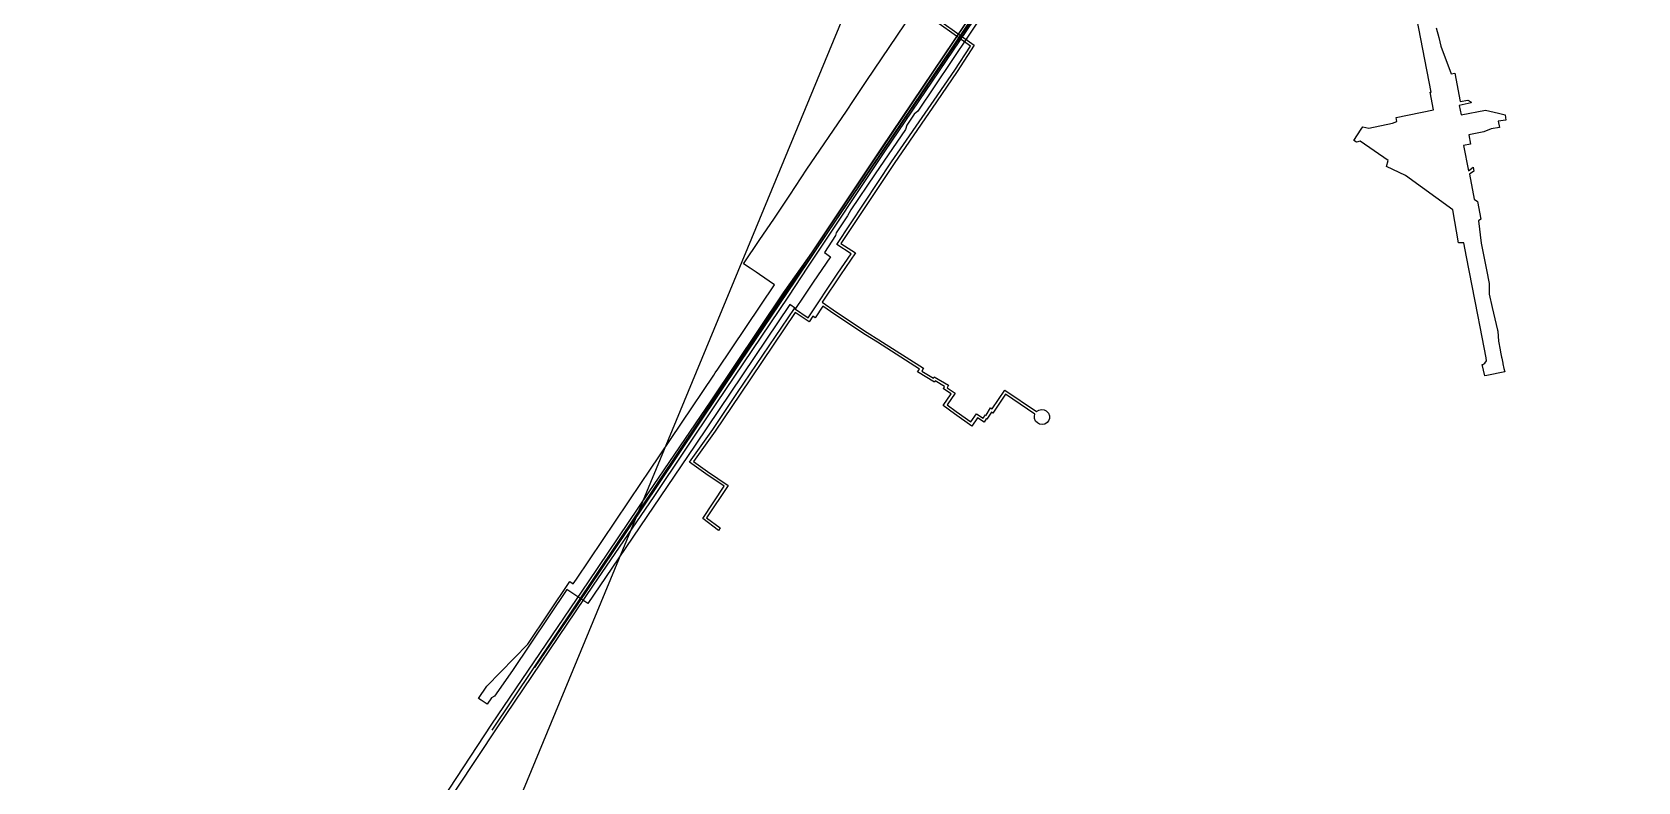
# Model space of a CAD drawing. Header units: metres. Extents: x -1448899 to 1563798, y -293564 to 398817.
# Drawn here: x 1531434 to 1533634, y 385801 to 386828 of the extents above; entities that cross this region are included whole.
import ezdxf

# ---------------------------------------------------------------- set-up
doc = ezdxf.new("R2010")
doc.units = ezdxf.units.M
for name, color, linetype in [('C', 134, 'Continuous'), ('P', 94, 'Continuous'), ('T', 1, 'Continuous'), ('Z', 30, 'Continuous'), ('Газопроводы', 7, 'Continuous'), ('кадастр', 7, 'Continuous')]:
    doc.layers.add(name, color=color, linetype=linetype)

# ---------------------------------------------------------------- blocks, each defined once
blk = doc.blocks.new('A$C0BB7152E')
at = {"layer": 'C', "linetype": 'Continuous'}
blk.add_lwpolyline([(1532740.71, 386858.35), (1532647.84, 386719.84), (1532642.73, 386715.75), (1532632.59, 386700.51), (1532630.87, 386694.58), (1532589.42, 386633.89), (1532556.14, 386584.57), (1532551.36, 386576.45), (1532535.67, 386553.25), (1532534.78, 386549.22), (1532519.82, 386525.96), (1532527.87, 386520.32), (1532504.46, 386485.56), (1532490.5, 386464.82), (1532480.22, 386449.55), (1532472.37, 386454.84), (1532342.68, 386262.35), (1532228.43, 386093.71), (1532195.73, 386045.45), (1532166.95, 386064.83), (1532092.1, 385953.68), (1532067.84, 385918.52), (1532063.58, 385916.49), (1532057.62, 385907.63), (1532049.32, 385913.22), (1532045.91, 385915.51), (1532057.07, 385932.09), (1532113.27, 385989.61), (1532171.07, 386075.46), (1532175.64, 386072.39), (1532179.83, 386078.61), (1532269.19, 386211.32), (1532279.53, 386226.68), (1532368.17, 386358.33), (1532370.24, 386361.4), (1532373.62, 386366.43), (1532451.48, 386482.06), (1532430.83, 386495.96), (1532426.17, 386499.09), (1532417.89, 386504.68), (1532408.97, 386510.68), (1532431.31, 386543.86), (1532450.19, 386571.9), (1532472.36, 386604.83), (1532495.59, 386640.03), (1532549.82, 386719.44), (1532559.61, 386734.08), (1532577.05, 386760.32), (1532640.74, 386854.89)], dxfattribs=at)
at = {"layer": 'P', "linetype": 'Continuous'}
blk.add_lwpolyline([(1533357.89, 386833.93), (1533361.8, 386820.69), (1533364.45, 386808.75), (1533378.6, 386771), (1533383.54, 386771.72), (1533390.95, 386732.8), (1533401.4, 386734.54), (1533405.72, 386732.56), (1533406.04, 386731.03), (1533389.62, 386727.44), (1533392.18, 386714.6), (1533425.74, 386721.12), (1533443.38, 386716.79), (1533452.35, 386714.6), (1533453.6, 386707.55), (1533442.97, 386706.01), (1533444.59, 386697.49), (1533433.57, 386695.44), (1533423.49, 386691.18), (1533402.77, 386687.2), (1533405.15, 386674.46), (1533395.35, 386672.66), (1533402.2, 386637.96), (1533408.83, 386642.75), (1533409.52, 386637.65), (1533403.65, 386633.21), (1533409.99, 386599.28), (1533414.78, 386596.01), (1533419.25, 386571.93), (1533415.86, 386569.57), (1533419.54, 386539), (1533426.77, 386502.26), (1533430.43, 386483.78), (1533430.7, 386468.83), (1533434.51, 386450.88), (1533441.96, 386419.97), (1533442.39, 386418.29), (1533443.24, 386404.55), (1533445.7, 386392.68), (1533446.25, 386389.83), (1533447.6, 386382.85), (1533447.88, 386381.41), (1533449.22, 386374.43), (1533449.37, 386373.67), (1533450.58, 386367.42), (1533451.9, 386362.47), (1533427.46, 386357.74), (1533424.48, 386357.16), (1533420.85, 386372.77), (1533422.01, 386372.95), (1533424.6, 386374.37), (1533427.18, 386377.79), (1533426.37, 386381.97), (1533418.16, 386424.18), (1533414.93, 386440.86), (1533399.52, 386520.12), (1533395.83, 386539.14), (1533388.68, 386539.27), (1533380.97, 386584.58), (1533316.07, 386631.67), (1533289.92, 386643.91), (1533292.05, 386652.1), (1533253.97, 386678.49), (1533248.64, 386677.08), (1533245.04, 386679.65), (1533255.33, 386695.04), (1533257.39, 386698.11), (1533265.79, 386696.47), (1533298.29, 386703.11), (1533304.28, 386705.53), (1533303.32, 386711.01), (1533354.33, 386721.46), (1533349.85, 386745.47), (1533351.37, 386745.76), (1533328.08, 386863.53)], dxfattribs=at)
at = {"layer": 'T', "linetype": 'Continuous'}
for points in [[(1533330.57, 387567.05), (1533274, 387556.26), (1533216.53, 387544.1), (1533193.93, 387536.43), (1533174.02, 387522.56), (1533148.19, 387484.78), (1533102.62, 387418.08), (1532923.45, 387153.07), (1532596.95, 386668.16), (1532501.82, 386525.68), (1532463.24, 386470.75), (1532364.18, 386323.11), (1532278.05, 386197.05), (1532195.94, 386075.2), (1532063.54, 385880.4), (1531928.37, 385674.27)], [(1531934.83, 385669.49), (1532071.49, 385875.31), (1532203.45, 386070.48), (1532286.31, 386192.02), (1532371.45, 386319.02), (1532470.86, 386466.5), (1532497.05, 386506.13), (1532602.58, 386664.36), (1532929.87, 387147.97), (1533109.5, 387414.14), (1533154.44, 387480.52), (1533178.92, 387517.57), (1533196.83, 387528.9), (1533218.91, 387532.64), (1533276.64, 387542.75), (1533333.71, 387553.63)], [(1532064.33, 385872.03), (1533175.95, 387529.37), (1533203.37, 387541.48)], [(1533216.73, 387532.26), (1533172.46, 387515.46), (1533167.14, 387509.68), (1533152.77, 387486.79), (1533098.63, 387406.47), (1533045.06, 387327.01), (1532998.78, 387258.35), (1532937.35, 387167.22), (1532873.99, 387071.58), (1532810.63, 386975.94), (1532667.81, 386765.52), (1532524.99, 386555.1), (1532479.89, 386488.38), (1532403.68, 386375.5), (1532346.97, 386290.94), (1532292.36, 386209.52), (1532231.58, 386118.89), (1532181.03, 386043.53), (1532122.68, 385957.78), (1533172.46, 387515.46)]]:
    blk.add_lwpolyline(points, dxfattribs=at)
at = {"layer": 'Z', "linetype": 'Continuous'}
for points in [[(1532066.67, 375431.54), (1531673.18, 376679.56), (1531389.95, 377957.12), (1531219.14, 379254.51), (1531162.06, 380561.85), (1531219.14, 381869.18), (1531389.95, 383166.57), (1531673.18, 384444.13), (1532066.67, 385692.15), (1532567.45, 386901.12), (1533171.68, 388061.85), (1533874.78, 389165.49), (1534671.4, 390203.66), (1535555.46, 391168.45), (1536520.25, 392052.51), (1537558.42, 392849.13), (1538662.06, 393552.23), (1539822.79, 394156.46), (1541031.76, 394657.24), (1542279.78, 395050.73), (1543557.34, 395333.96), (1544854.73, 395504.77)], [(1532656.87, 386858.62), (1532725.1, 386809.85), (1532701.85, 386773.76), (1532673.49, 386732.26), (1532615.12, 386647.89), (1532542.34, 386538.27), (1532562.22, 386525.5), (1532541.58, 386495.35), (1532516.76, 386458.11), (1532536.17, 386444.56), (1532578.32, 386416.53), (1532594.45, 386406.71), (1532655.7, 386367.72), (1532653.06, 386363.74), (1532669.01, 386354.04), (1532670.24, 386356.05), (1532689.77, 386344.25), (1532687.94, 386340.88), (1532698.9, 386333.58), (1532688, 386317.53), (1532700.3, 386308.42), (1532720.55, 386294.01), (1532728.23, 386305.34), (1532737.25, 386299.28), (1532740.23, 386304.02), (1532741.22, 386303.39), (1532747.28, 386313.26), (1532749.37, 386311.81), (1532766.92, 386337.6), (1532810.49, 386308.23), (1532813.54, 386310.35), (1532817.15, 386311.21), (1532820.82, 386310.69), (1532823.64, 386309.2), (1532826.74, 386306.08), (1532828.09, 386302.62), (1532828.09, 386298.91), (1532826.74, 386295.46), (1532824.98, 386293.22), (1532821.86, 386291.2), (1532818.23, 386290.45), (1532814.57, 386291.08), (1532811.71, 386292.69), (1532809.1, 386295.33), (1532807.65, 386298.74), (1532807.46, 386301.84), (1532808.25, 386304.91), (1532767.99, 386332.06), (1532750.41, 386306.22), (1532748.48, 386307.56), (1532742.5, 386297.84), (1532741.48, 386298.49), (1532738.44, 386293.67), (1532729.31, 386299.8), (1532721.57, 386288.38), (1532697.96, 386305.18), (1532682.53, 386316.6), (1532693.32, 386332.49), (1532682.69, 386339.57), (1532684.44, 386342.8), (1532671.58, 386350.56), (1532670.36, 386348.55), (1532647.43, 386362.48), (1532650.11, 386366.53), (1532592.33, 386403.32), (1532576.18, 386413.15), (1532533.92, 386441.25), (1532517.72, 386452.56), (1532507.02, 386436.62), (1532503.92, 386439.01), (1532498.76, 386431.34), (1532479.72, 386443.83), (1532404.05, 386332.28), (1532369.92, 386281.38), (1532340.41, 386239.8), (1532359.54, 386226.17), (1532387.77, 386207.23), (1532358.34, 386162.63), (1532376.94, 386148.9), (1532374.65, 386145.62), (1532352.91, 386161.66), (1532382.25, 386206.12), (1532357.27, 386222.88), (1532334.86, 386238.84), (1532366.65, 386283.67), (1532400.73, 386334.5), (1532478.58, 386449.36), (1532497.66, 386436.85), (1532538.27, 386497.59), (1532556.59, 386524.36), (1532536.78, 386537.1), (1532611.8, 386650.12), (1532670.2, 386734.54), (1532698.53, 386775.98), (1532719.72, 386808.81), (1532654.39, 386855.42)]]:
    blk.add_lwpolyline(points, dxfattribs=at)
blk = doc.blocks.new('A$C0ab4c2d5')
at = {"layer": 'кадастр', "rotation": 359.5536696139991}
blk.add_blockref('A$C0BB7152E', (-1535830.4, -375345.2), dxfattribs=at)

msp = doc.modelspace()

# ---------------------------------------------------------------- block references
at = {"layer": 'Газопроводы', "rotation": 0.4463303860005405}
msp.add_blockref('A$C0ab4c2d5', (1532859.9, 387297.7), dxfattribs=at)

# ---------------------------------------------------------------- next in the draw order: linework, layer by layer
at = {"layer": 'Газопроводы', "color": 6, "lineweight": 200}
msp.add_circle((1532929.5, 387447.7), 11368.9, dxfattribs=at)

doc.saveas('drawing.dxf')
